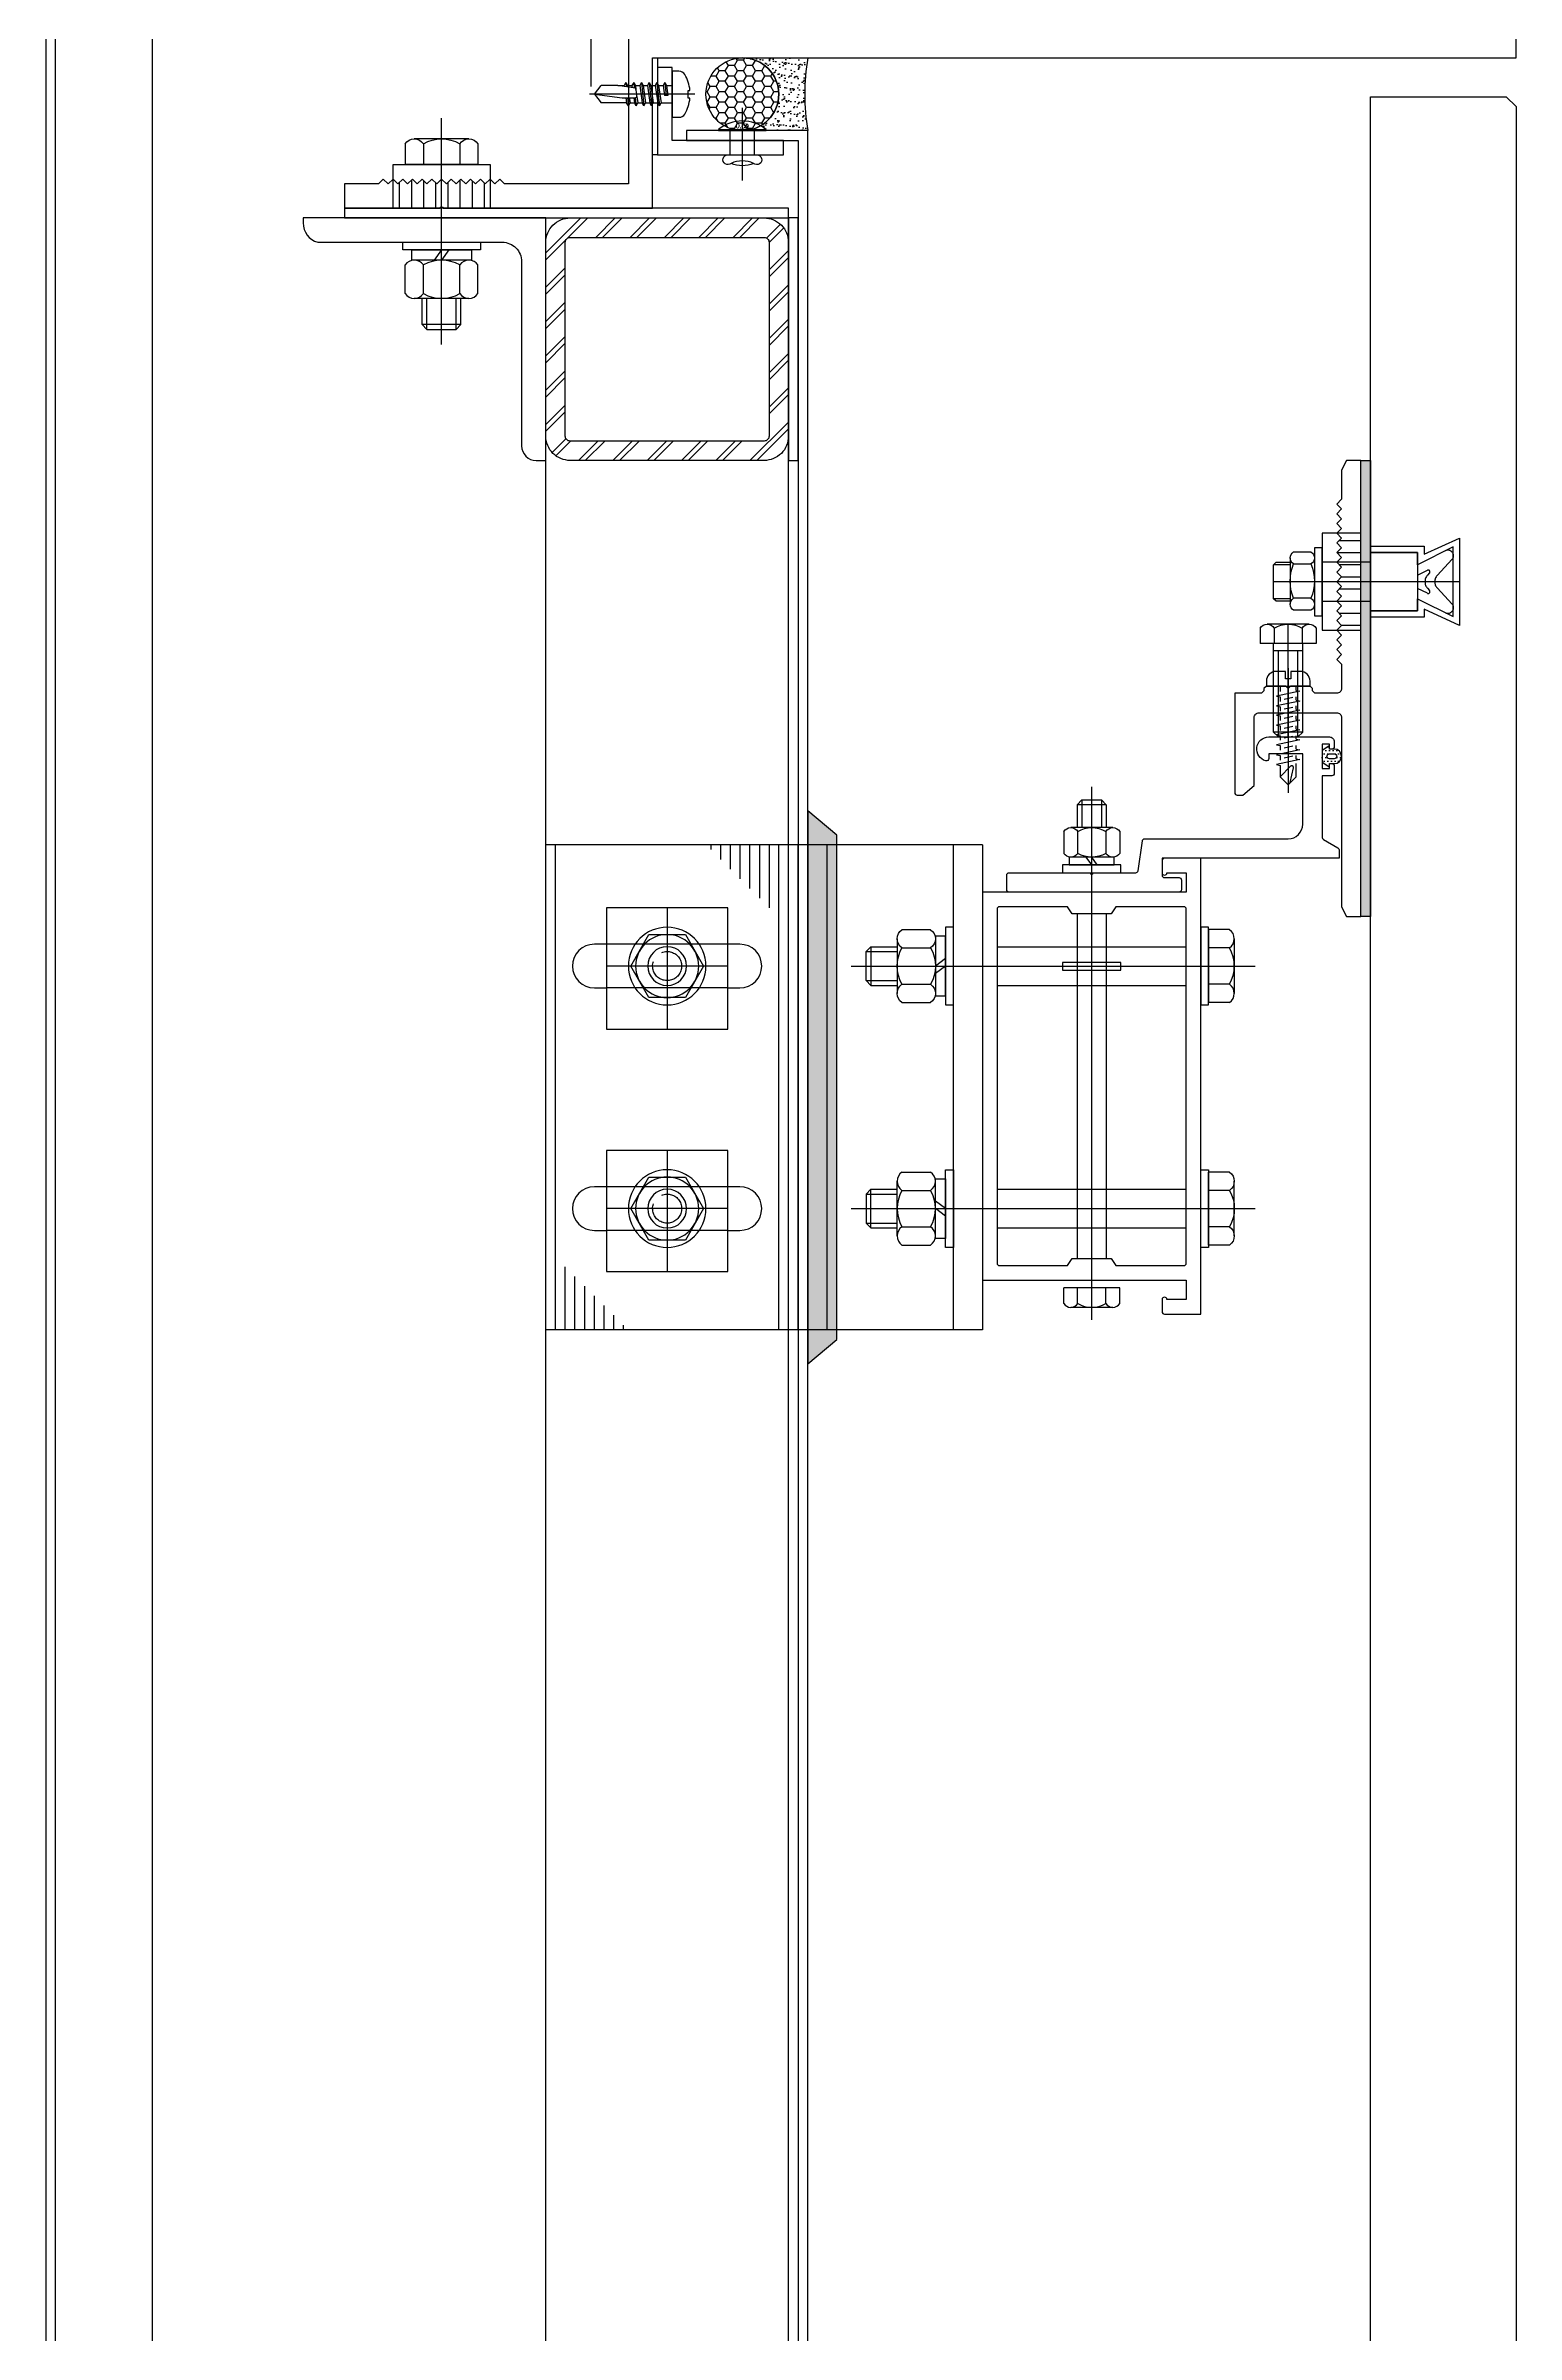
# Model space of a CAD drawing. Header units: millimetres. Extents: x 434053 to 1059003, y -2417481 to 936527.
# Drawn here: x 654695.9 to 654998.9, y -2231260 to -2230788.2 of the extents above; entities that cross this region are included whole.
import ezdxf

# ---------------------------------------------------------------- set-up
doc = ezdxf.new("R2010")
doc.units = ezdxf.units.MM
doc.header["$LTSCALE"] = 1000
doc.header["$MEASUREMENT"] = 0
for name, pattern in [('CENTER', [2, 1.25, -0.25, 0.25, -0.25]), ('CENTER2', [1.125, 0.75, -0.125, 0.125, -0.125]), ('HIDDEN', [9.525, 6.35, -3.175]), ('HIDDEN2', [4.7625, 3.175, -1.5875])]:
    doc.linetypes.add(name, pattern=pattern)
doc.layers.get('Defpoints').update_dxf_attribs({"color": 6})
for name, color, linetype in [('1-GRID', 8, 'CENTER2'), ('ALUM', 1, 'Continuous'), ('ALUM-V', 11, 'Continuous'), ('ELASTOMER', 6, 'Continuous'), ('ELASTOMER-V', 241, 'Continuous'), ('ELASTROMER-V', 241, 'Continuous'), ('EXTRUSION', 4, 'Continuous'), ('EXTRUSION-V', 141, 'Continuous'), ('EXTRUSION1', 4, 'Continuous'), ('EXTRUSION2', 133, 'Continuous'), ('FASTENER', 191, 'Continuous'), ('GRANITE', 30, 'Continuous'), ('GRID', 8, 'CENTER'), ('SILICONE', 8, 'Continuous'), ('STEEL', 3, 'Continuous'), ('STEEL-V', 71, 'Continuous'), ('TEXT', 7, 'Continuous')]:
    doc.layers.add(name, color=color, linetype=linetype)
doc.styles.add('ROMANS', font='romans.shx', dxfattribs={"width": 0.8})

# ---------------------------------------------------------------- blocks, each defined once
blk = doc.blocks.new('M8.7')
at = {"color": 0, "linetype": 'ByBlock'}
for p, q in [((-4, 17), (-3, 18)), ((-4, 17), (-4, 11.6)), ((-4, 17), (4, 17)), ((3, 18), (-3, 18)), ((3, 18), (4, 17)), ((4, 17), (4, 11.6)), ((-1.53, 1.6), (0, 3.7)), ((0, 1.6), (1.53, 3.7))]:
    blk.add_line(p, q, dxfattribs=at)
at = {"color": 0, "linetype": 'HIDDEN'}
for p, q in [((-3, 18), (-3, 11.6)), ((3, 18), (3, 11.6))]:
    blk.add_line(p, q, dxfattribs=at)
at = {"color": 0, "linetype": 'ByBlock', "ltscale": 20}
for p, q in [((-7.51, 10.6), (-7.51, 4.7)), ((-5.63, 11.6), (5.63, 11.6)), ((-3.75, 10.6), (-3.75, 4.7)), ((3.75, 10.6), (3.75, 4.7)), ((7.51, 10.6), (7.51, 4.7)), ((-5.63, 3.7), (5.63, 3.7))]:
    blk.add_line(p, q, dxfattribs=at)
at = {"color": 0, "linetype": 'ByBlock'}
for points in [[(-8, 1.6), (8, 1.6), (8, 0), (-8, 0), (-8, 1.6)], [(-6.15, 3.7), (6.15, 3.7), (6.15, 1.6), (-6.15, 1.6), (-6.15, 3.7)]]:
    blk.add_lwpolyline(points, dxfattribs=at)
for centre, radius, start, end in [((-5.63, 9.34), 2.26, 33.8902, 146.1098), ((0, 4.06), 7.54, 60.1583, 119.8417), ((5.63, 9.34), 2.26, 33.8902, 146.1098), ((-5.63, 5.96), 2.26, 213.8902, 326.1098), ((0, 11.24), 7.54, 240.1583, 299.8417), ((5.63, 5.96), 2.26, 213.8902, 326.1098)]:
    blk.add_arc(centre, radius, start, end, dxfattribs=at)
blk = doc.blocks.new('M8.2')
at = {"color": 0, "linetype": 'ByBlock'}
for p, q in [((-5.63, 5.3), (5.63, 5.3)), ((-7.51, 4.3), (-7.51, 0)), ((-7.51, 0), (7.51, 0)), ((-3.75, 4.3), (-3.75, 0)), ((3.75, 4.3), (3.75, 0)), ((7.51, 4.3), (7.51, 0))]:
    blk.add_line(p, q, dxfattribs=at)
for centre, radius, start, end in [((-5.63, 3.04), 2.26, 33.8902, 146.1098), ((0, -2.24), 7.54, 60.1583, 119.8417), ((5.63, 3.04), 2.26, 33.8902, 146.1098)]:
    blk.add_arc(centre, radius, start, end, dxfattribs=at)
blk = doc.blocks.new('*U537')
at = {"layer": 'GRID', "ltscale": 0.5}
blk.add_line((0, 37.07), (0, -9.57), dxfattribs=at)
at = {"color": 0, "linetype": 'ByBlock'}
blk.add_blockref('M8.7', (0, 16), dxfattribs=at)
at = {"color": 0, "linetype": 'ByBlock', "xscale": -1, "rotation": 180}
blk.add_blockref('M8.2', (0, 0), dxfattribs=at)
blk = doc.blocks.new('*U544')
at = {"linetype": 'ByBlock', "lineweight": -2}
for p, q in [((2.66, 4.86), (-2.66, 4.86)), ((-5.03, 0.51), (-5.03, 0)), ((5.03, 0), (-5.03, 0)), ((-4.69, 0.86), (-3.54, 1.14)), ((4.69, 0.86), (-4.69, 0.86)), ((-3.54, 4.4), (-3.54, 1.14)), ((3.54, 1.14), (-3.54, 1.14)), ((-2.33, 0.86), (-1.77, 1.14)), ((-1.77, 4.4), (-1.77, 1.14)), ((1.77, 4.4), (1.77, 1.14)), ((2.46, 0.86), (1.77, 1.14)), ((3.54, 4.4), (3.54, 1.14)), ((4.69, 0.86), (3.54, 1.14)), ((5.03, 0.51), (5.03, 0))]:
    blk.add_line(p, q, dxfattribs=at)
for centre, radius, start, end in [((-2.66, 3.77), 1.09, 35.4009, 144.5991), ((0, 1.2), 3.66, 61.0594, 118.9406), ((2.66, 3.77), 1.09, 35.4009, 144.5991), ((-4.69, 0.51), 0.343, 90, 180), ((4.69, 0.51), 0.343, 0, 90)]:
    blk.add_arc(centre, radius, start, end, dxfattribs=at)
at = {"layer": 'GRID', "ltscale": 0.5}
blk.add_line((0, 4.86), (0, -18.92), dxfattribs=at)
blk = doc.blocks.new('*U535')
at = {"color": 8, "linetype": 'HIDDEN'}
for p, q in [((5, 2.5, 0), (0, 2.5)), ((5, -2.5, 0), (0, -2.5))]:
    blk.add_line(p, q, dxfattribs=at)
at = {"color": 0, "linetype": 'ByBlock'}
for points in [[(-0.25, -4.94, -0.353893), (-0.25, 4.95), (0, 4.95), (0, -4.94)], [(5, -3, 1.452432), (6.75, -2.33, -0.218266), (6.75, 2.33, 1.452432), (5, 3)]]:
    blk.add_lwpolyline(points, format="xyb", close=True, dxfattribs=at)
blk.add_lwpolyline([(-0.25, 4.95), (-0.25, -4.94)], dxfattribs=at)
blk.add_arc((1.65, 0, 0), 5.6, 335.3747, 24.6253, dxfattribs=at)
at = {"layer": 'TEXT', "color": 8, "linetype": 'CENTER'}
blk.add_line((10.25, 0, 0), (-4.7, 0), dxfattribs=at)
at = {"layer": 'Defpoints', "color": 8, "insert": (-1, 0), "char_height": 1, "attachment_point": 5, "rotation": 90, "style": 'ROMANS'}
blk.add_mtext('%%C5.0', dxfattribs=at)
blk = doc.blocks.new('*U536')
at = {"linetype": 'ByBlock'}
for p, q in [((-1.79, -1.15), (-1.79, 0)), ((1.79, -2.25), (1.79, 0)), ((-2.4, -1.5), (-1.79, -1.15)), ((-2.4, -1.5), (0.23, -1.23)), ((-2.4, -1.5), (-1.79, -1.85)), ((-2.4, -3.1), (2.4, -2.6)), ((-2.4, -3.1), (-1.79, -2.75)), ((-2.4, -3.1), (-1.79, -3.45)), ((-2.4, -4.7), (2.4, -4.2)), ((-2.4, -4.7), (-1.79, -4.35)), ((-2.4, -4.7), (-1.79, -5.05)), ((-1.79, -1.15), (0.23, -0.87)), ((-1.79, -1.85), (0.23, -1.57)), ((-1.79, -2.75), (-1.79, -1.85)), ((-1.79, -2.75), (1.79, -2.25)), ((-1.79, -3.45), (1.79, -2.95)), ((-1.79, -4.35), (-1.79, -3.45)), ((-1.79, -4.35), (1.79, -3.85)), ((-1.79, -5.05), (1.79, -4.55)), ((0.23, -0.87), (0.23, -1.57)), ((2.4, -2.6), (1.79, -2.25)), ((2.4, -2.6), (1.79, -2.95)), ((1.79, -3.85), (1.79, -2.95)), ((2.4, -4.2), (1.79, -3.85)), ((2.4, -4.2), (1.79, -4.55)), ((1.79, -5.45), (1.79, -4.55)), ((-2.4, -6.3), (2.4, -5.8)), ((-2.4, -6.3), (-1.79, -5.95)), ((-2.4, -6.3), (-1.79, -6.65)), ((-2.4, -7.9), (-1.79, -7.55)), ((-2.4, -7.9), (-1.27, -7.78)), ((-2.4, -7.9), (-1.79, -8.25)), ((-2.4, -9.5), (-1.79, -9.15)), ((-2.4, -9.5), (-1.52, -9.41)), ((-1.79, -5.95), (-1.79, -5.05)), ((-1.79, -5.95), (1.79, -5.45)), ((-1.79, -6.65), (1.79, -6.15)), ((-1.79, -7.55), (-1.79, -6.65)), ((-1.79, -7.55), (-0.92, -7.43)), ((-1.79, -8.25), (-1.33, -8.19)), ((-1.79, -9.15), (-1.79, -8.25)), ((-1.79, -9.15), (-1.47, -9.1)), ((0.43, -7.24), (1.79, -7.05)), ((0.71, -7.58), (2.4, -7.4)), ((0.71, -7.9), (1.79, -7.75)), ((0.71, -8.8), (1.79, -8.65)), ((0.71, -9.18), (2.4, -9)), ((0.71, -9.5), (1.79, -9.35)), ((2.4, -5.8), (1.79, -5.45)), ((2.4, -5.8), (1.79, -6.15)), ((1.79, -7.05), (1.79, -6.15)), ((2.4, -7.4), (1.79, -7.05)), ((2.4, -7.4), (1.79, -7.75)), ((1.79, -8.65), (1.79, -7.75)), ((2.4, -9), (1.79, -8.65)), ((2.4, -9), (1.79, -9.35)), ((1.79, -9.35), (1.79, -14.6)), ((-2.4, -9.5), (-1.79, -9.85)), ((-1.79, -9.85), (-1.58, -9.82)), ((-1.79, -11.2), (-1.79, -9.85)), ((-1.79, -11.2), (-1.79, -14.6)), ((0, -16), (-1.79, -14.6)), ((0, -16), (1.79, -14.6))]:
    blk.add_line(p, q, dxfattribs=at)
blk.add_lwpolyline([(4.55, 0, 0.414214), (4.75, 0.2), (4.75, 1.43, 0.265403), (4.07, 2.63, 0.108659), (0.8, 3.7), (0.8, 3.36), (-0.8, 3.36), (-0.8, 3.7, 0.108659), (-4.07, 2.63, 0.265403), (-4.75, 1.43), (-4.75, 0.2, 0.414214), (-4.55, 0)], format="xyb", close=True, dxfattribs=at)
blk.add_lwpolyline([(0, -16), (0.71, -10.26), (0.71, -7.54, 0.417657), (0.41, -7.24, 0.083367), (-1.23, -7.53), (-1.79, -11.2)], format="xyb", dxfattribs=at)
at = {"layer": '1-GRID', "color": 8}
blk.add_line((0, 4.7), (0, -17), dxfattribs=at)
blk = doc.blocks.new('*U534')
at = {"layer": 'GRID', "ltscale": 0.5}
blk.add_line((0, 73.67), (0, -9.57), dxfattribs=at)
at = {"color": 0, "linetype": 'ByBlock'}
blk.add_blockref('M8.7', (0, 52.6), dxfattribs=at)
at = {"color": 0, "linetype": 'ByBlock', "xscale": -1, "rotation": 180}
blk.add_blockref('M8.2', (0, 0), dxfattribs=at)
blk = doc.blocks.new('M8.1')
at = {"color": 0, "linetype": 'ByBlock'}
blk.add_lwpolyline([(-3.75, 6.5), (-7.51, 0), (-3.75, -6.5), (3.75, -6.5), (7.51, 0), (3.75, 6.5)], close=True, dxfattribs=at)
for radius in [8, 6.5, 4]:
    blk.add_circle((0, 0), radius, dxfattribs=at)
at = {"color": 0, "linetype": 'HIDDEN'}
blk.add_arc((0, 0), 3, 68.0788, 18.9892, dxfattribs=at)
blk = doc.blocks.new('20221104-SCMJ01')
at = {"layer": 'SILICONE', "linetype": 'ByBlock'}
h = blk.add_hatch(dxfattribs=at)
h.set_pattern_fill('AR-SAND', color=256, angle=90, style=0)
h.set_pattern_definition([(127.5, (103256.9825, 60038.8348), (-1.92682377, -0.062993358), [0, -1.52, 0, -1.7, 0, -1.625]), (97.5, (103256.9825, 60038.8348), (-2.822146065, 1.769776705), [0, -0.82, 0, -1.37, 0, -0.525]), (57.5, (103256.9825, 60037.6048), (-0.005659054, 3.114141862), [0, -0.5, 0, -1.8, 0, -2.35]), (47.5, (103256.9825, 60037.6048), (-0.877675565, 3.006126605), [0, -0.25, 0, -1.18, 0, -1.35])])
h.paths.add_polyline_path([(30, 52), (36, 57), (36, -57), (30, -52)])
at = {"linetype": 'ByBlock'}
for p, q in [((0, 50), (0, -50)), ((0, 50), (90, 50)), ((6, -50), (6, 50)), ((32, -50), (32, 50)), ((90, -50), (90, 50)), ((0, -50), (90, -50))]:
    blk.add_line(p, q, dxfattribs=at)
at = {"linetype": 'HIDDEN'}
blk.add_line((38, -50), (38, 50), dxfattribs=at)
at = {"linetype": 'ByBlock'}
for points in [[(52.5, 37), (77.5, 37), (77.5, 12), (52.5, 12)], [(52.5, -13), (77.5, -13), (77.5, -38), (52.5, -38)]]:
    blk.add_lwpolyline(points, close=True, dxfattribs=at)
at = {"layer": 'EXTRUSION-V', "linetype": 'ByBlock'}
for p, q in [((42, -50), (42, 50)), ((44, 50), (44, 37)), ((46, 50), (46, 39)), ((48, 50), (48, 41)), ((50, 50), (50, 43)), ((52, 50), (52, 45)), ((54, 50), (54, 47)), ((56, 50), (56, 49)), ((88, -50), (88, 50)), ((86, -50), (86, -37)), ((82, -50), (82, -41)), ((84, -50), (84, -39)), ((76, -50), (76, -47)), ((78, -50), (78, -45)), ((80, -50), (80, -43)), ((74, -50), (74, -49))]:
    blk.add_line(p, q, dxfattribs=at)
at = {"layer": 'EXTRUSION-V', "linetype": 'HIDDEN'}
for p, q in [((52.5, 29.5), (77.5, 29.5)), ((52.5, 20.5), (77.5, 20.5)), ((52.5, -20.5), (77.5, -20.5)), ((52.5, -29.5), (77.5, -29.5))]:
    blk.add_line(p, q, dxfattribs=at)
at = {"layer": 'EXTRUSION-V', "linetype": 'ByBlock'}
for points in [[(52.5, 20.5), (50, 20.5, -1), (50, 29.5), (52.5, 29.5)], [(77.5, 29.5), (80, 29.5, -1), (80, 20.5), (77.5, 20.5)], [(52.5, -29.5), (50, -29.5, -1), (50, -20.5), (52.5, -20.5)], [(77.5, -20.5), (80, -20.5, -1), (80, -29.5), (77.5, -29.5)]]:
    blk.add_lwpolyline(points, format="xyb", dxfattribs=at)
at = {"layer": 'FASTENER'}
for p, q in [((-3, 29), (-42, 29)), ((-3, 21), (-42, 21)), ((-3, -21), (-42, -21)), ((-3, -29), (-42, -29))]:
    blk.add_line(p, q, dxfattribs=at)
for points in [[(-46.6, 33), (-45, 33), (-45, 17), (-46.6, 17)], [(-46.6, -33), (-45, -33), (-45, -17), (-46.6, -17)]]:
    blk.add_lwpolyline(points, close=True, dxfattribs=at)
at = {"layer": 'GRID'}
for p, q in [((65, 37), (65, 12)), ((52.5, 25), (77.5, 25)), ((65, -13), (65, -38)), ((52.5, -25), (77.5, -25))]:
    blk.add_line(p, q, dxfattribs=at)
at = {"layer": 'SILICONE'}
blk.add_lwpolyline([(30, 52), (36, 57), (36, -57), (30, -52)], close=True, dxfattribs=at)
at = {"layer": 'FASTENER', "rotation": 270}
blk.add_blockref('*U534', (-46.6, 25), dxfattribs=at)
at = {"layer": 'FASTENER'}
for p in [(65, 25), (65, -25)]:
    blk.add_blockref('M8.1', p, dxfattribs=at)
at = {"layer": 'FASTENER', "xscale": -1, "rotation": 270.0000000000825}
blk.add_blockref('*U534', (-46.6, -25), dxfattribs=at)
blk = doc.blocks.new('20221115-LC01')
at = {"linetype": 'ByBlock'}
for points in [[(-37, -44), (-37, -46.5, -0.414214), (-37.5, -47), (-45, -47), (-45, 47), (-37.5, 47, -0.414214), (-37, 46.5), (-37, 44, -1), (-38, 44), (-42, 44), (-42, 40), (0, 40), (0, -40), (-42, -40), (-42, -44), (-38, -44, -1)], [(-17.5, 37), (-3.5, 37, -0.414214), (-3, 36.5), (-3, -36.5, -0.414214), (-3.5, -37), (-17.5, -37), (-18.5, -35.5), (-26.5, -35.5), (-27.5, -37), (-41.5, -37, -0.414214), (-42, -36.5), (-42, 36.5, -0.414214), (-41.5, 37), (-27.5, 37), (-26.5, 35.5), (-18.5, 35.5)]]:
    blk.add_lwpolyline(points, format="xyb", close=True, dxfattribs=at)
blk = doc.blocks.new('M6.2')
at = {"color": 0, "linetype": 'ByBlock'}
for p, q in [((-5.77, 3.2), (-5.77, 0)), ((-5.77, 0), (5.77, 0)), ((-4.33, 4), (4.33, 4)), ((-2.89, 3.2), (-2.89, 0)), ((2.89, 3.2), (2.89, 0)), ((5.77, 3.2), (5.77, 0))]:
    blk.add_line(p, q, dxfattribs=at)
for centre, radius, start, end in [((-4.33, 2.3), 1.7, 32.0046, 147.9954), ((0, -1.61), 5.61, 59.0209, 120.9791), ((4.33, 2.3), 1.7, 32.0046, 147.9954)]:
    blk.add_arc(centre, radius, start, end, dxfattribs=at)
blk = doc.blocks.new('M6.7')
at = {"color": 0, "linetype": 'ByBlock'}
for p, q in [((-3, 14), (-2, 15)), ((2, 15), (-2, 15)), ((2, 15), (3, 14)), ((-3, 14), (-3, 9.3)), ((-3, 14), (3, 14)), ((3, 14), (3, 9.3)), ((-5.77, 8.5), (-5.77, 4)), ((-4.33, 9.3), (4.33, 9.3)), ((-2.89, 8.5), (-2.89, 4)), ((2.89, 8.5), (2.89, 4)), ((5.77, 8.5), (5.77, 4)), ((-4.33, 3.2), (4.33, 3.2)), ((-1.16, 1.6), (0, 3.2)), ((0, 1.6), (1.16, 3.2))]:
    blk.add_line(p, q, dxfattribs=at)
at = {"color": 0, "linetype": 'HIDDEN'}
for p, q in [((-2, 15), (-2, 9.3)), ((2, 15), (2, 9.3))]:
    blk.add_line(p, q, dxfattribs=at)
at = {"color": 0, "linetype": 'ByBlock'}
for points in [[(-6, 1.6), (6, 1.6), (6, 0), (-6, 0), (-6, 1.6)], [(-4.65, 3.2), (4.65, 3.2), (4.65, 1.6), (-4.65, 1.6), (-4.65, 3.2)]]:
    blk.add_lwpolyline(points, dxfattribs=at)
for centre, radius, start, end in [((-4.33, 7.6), 1.7, 32.0046, 147.9954), ((0, 3.69), 5.61, 59.0209, 120.9791), ((4.33, 7.6), 1.7, 32.0046, 147.9954), ((-4.33, 4.9), 1.7, 212.0046, 327.9954), ((0, 8.81), 5.61, 239.0209, 300.9791), ((4.33, 4.9), 1.7, 212.0046, 327.9954)]:
    blk.add_arc(centre, radius, start, end, dxfattribs=at)
blk = doc.blocks.new('*U529')
at = {"layer": 'GRID'}
blk.add_line((0, -6.59), (0, 103.3), dxfattribs=at)
at = {"color": 0, "linetype": 'ByBlock'}
blk.add_blockref('M6.7', (0, 85.6), dxfattribs=at)
at = {"color": 0, "linetype": 'ByBlock', "xscale": -1, "rotation": 180}
blk.add_blockref('M6.2', (0, 0), dxfattribs=at)
blk = doc.blocks.new('PG42x19')
at = {"color": 0, "linetype": 'HIDDEN2'}
for p, q in [((1.68, -0.91), (1.68, 0)), ((2.4, -1.06), (-2.4, -2.08)), ((-2.4, -2.08), (-1.68, -2.24)), ((2.4, -3.1), (-2.4, -4.12)), ((-2.4, -4.12), (-1.68, -4.28)), ((-1.68, 0), (-1.68, -1.14)), ((-1.68, -2.24), (-1.68, -3.18)), ((-1.68, -4.28), (-1.68, -5.22)), ((0.98, -2.38), (-0.8, -2.76)), ((0.98, -4.42), (-0.8, -4.8)), ((1.68, -0.91), (2.4, -1.06)), ((1.68, -2.95), (1.68, -2.24)), ((1.68, -2.95), (2.4, -3.1)), ((1.68, -4.83), (1.68, -4.12)), ((2.4, -4.98), (-2.4, -6)), ((-2.4, -6), (-1.68, -6.16)), ((2.4, -7.02), (-2.4, -8.04)), ((-2.4, -8.04), (-1.68, -8.2)), ((2.4, -9.06), (-2.4, -10.08)), ((-1.68, -6.16), (-1.68, -7.11)), ((-1.68, -8.2), (-1.68, -9.15)), ((0.98, -6.31), (-0.8, -6.69)), ((0.98, -8.35), (-0.8, -8.73)), ((1.68, -4.83), (2.4, -4.98)), ((1.68, -6.87), (1.68, -6.16)), ((1.68, -6.87), (2.4, -7.02)), ((1.68, -8.91), (1.68, -8.2)), ((1.68, -8.91), (2.4, -9.06)), ((-2.4, -10.08), (-1.68, -10.24)), ((2.4, -11.1), (-2.4, -12.12)), ((-2.4, -12.12), (-1.68, -12.28)), ((2.4, -13.14), (-2.4, -14.16)), ((-1.68, -10.24), (-1.68, -11.19)), ((-1.68, -12.28), (-1.68, -13.23)), ((0.98, -10.39), (-0.8, -10.77)), ((0.98, -12.43), (-0.8, -12.81)), ((1.68, -10.95), (1.68, -10.24)), ((1.68, -10.95), (2.4, -11.1)), ((1.68, -12.99), (1.68, -12.28)), ((1.68, -12.99), (2.4, -13.14)), ((-2.4, -14.16), (-1.68, -14.32)), ((2.4, -15.18), (-2.4, -16.2)), ((-2.4, -16.2), (-1.68, -16.36)), ((-1.68, -14.32), (-1.68, -15.27)), ((-1.68, -16.36), (-1.68, -18.73)), ((-1.68, -18.73), (0.51, -16.53)), ((0, -20.34), (-1.68, -18.73)), ((0.98, -14.47), (-0.8, -14.85)), ((0, -20.34), (1.68, -18.73)), ((0.4, -19.87), (1.09, -16.89)), ((1.68, -15.03), (1.68, -14.32)), ((1.68, -15.03), (2.4, -15.18)), ((1.68, -18.73), (1.68, -15.98))]:
    blk.add_line(p, q, dxfattribs=at)
blk.add_arc((0.74, -16.81), 0.36, 346.9335, 129.6111, dxfattribs=at)
at = {"layer": 'FASTENER', "color": 0, "linetype": 'ByBlock'}
blk.add_lwpolyline([(-0.56, 1.5), (-0.56, 3), (-2.5, 3, 0.414214), (-4.5, 1), (-4.5, 0), (4.5, 0), (4.5, 1, 0.414214), (2.5, 3), (0.56, 3), (0.56, 1.5)], format="xyb", close=True, dxfattribs=at)
at = {"layer": 'GRID'}
blk.add_line((0, 3.67), (0, -21.99), dxfattribs=at)
blk = doc.blocks.new('*U527')
at = {"color": 0, "linetype": 'ByBlock'}
for p, q in [((-5.77, 3.2), (-5.77, 0)), ((-5.77, 0), (5.77, 0)), ((-4.33, 4), (4.33, 4)), ((-3, -18.24), (-3, 0)), ((-2.89, 3.2), (-2.89, 0)), ((2.89, 3.2), (2.89, 0)), ((3, -18.24), (3, 0)), ((5.77, 3.2), (5.77, 0)), ((-3, -1.5), (3, -1.5)), ((-3, -18.24), (-2, -19.24)), ((-3, -18.24), (3, -18.24)), ((2, -19.24), (3, -18.24)), ((2, -19.24), (-2, -19.24))]:
    blk.add_line(p, q, dxfattribs=at)
at = {"color": 0, "linetype": 'HIDDEN'}
for p, q in [((-2, -19.24), (-2, -1.5)), ((2, -19.24), (2, -1.5))]:
    blk.add_line(p, q, dxfattribs=at)
at = {"color": 0, "linetype": 'ByBlock'}
for centre, radius, start, end in [((-4.33, 2.3), 1.7, 32.0046, 147.9954), ((0, -1.61), 5.61, 59.0209, 120.9791), ((4.33, 2.3), 1.7, 32.0046, 147.9954)]:
    blk.add_arc(centre, radius, start, end, dxfattribs=at)
at = {"layer": 'GRID', "ltscale": 0.5}
blk.add_line((0, -19.24), (0, 4), dxfattribs=at)
blk = doc.blocks.new('GASKET20')
at = {"layer": 'ELASTOMER-V'}
h = blk.add_hatch(dxfattribs=at)
h.set_pattern_fill('DOTS', color=256, scale=12, style=0)
h.set_pattern_definition([(0, (5609.9072, 36516.8227), (0.375, 0.75), [0, -0.75])])
edge = h.paths.add_edge_path(flags=16)
edge.add_arc((-2.5, 0), 0.5, 90, 270)
edge.add_line((-2.5, -0.5), (-1.5, -0.5))
edge.add_arc((-1.5, 0), 0.5, 270, 450)
edge.add_line((-1.5, 0.5), (-2.5, 0.5))
edge = h.paths.add_edge_path()
edge.add_line((-1.5, -2.03), (-1.5, -1.5))
edge.add_line((-1.5, -1.5), (-2.5, -1.5))
edge.add_arc((-2.5, 0), 1.5, 90, 270, ccw=False)
edge.add_line((-2.5, 1.5), (-1.5, 1.5))
edge.add_line((-1.5, 1.5), (-1.5, 2.03))
edge.add_arc((-1.4, 2.03), 0.1, 60.2551, 180, ccw=False)
edge.add_line((-1.35, 2.12), (0, 1.21))
edge.add_line((0, 1.21), (0, -1.21))
edge.add_line((0, -1.21), (-1.35, -2.12))
edge.add_arc((-1.4, -2.03), 0.1, 180, 299.7449, ccw=False)
at = {"color": 0, "linetype": 'ByBlock'}
for points in [[(-1.5, -2.03), (-1.5, -1.5), (-2.5, -1.5, -1), (-2.5, 1.5), (-1.5, 1.5), (-1.5, 2.03, -0.575867), (-1.35, 2.12), (0, 1.21), (0, -1.21), (-1.35, -2.12, -0.575867)], [(-2.5, 0.5, 1), (-2.5, -0.5), (-1.5, -0.5, 1), (-1.5, 0.5)]]:
    blk.add_lwpolyline(points, format="xyb", close=True, dxfattribs=at)
blk = doc.blocks.new('*U526')
at = {"color": 0, "linetype": 'HIDDEN'}
blk.add_line((0, 6), (0, -6), dxfattribs=at)
at = {"color": 0, "linetype": 'ByBlock'}
for p, q in [((11.6, -4.9), (11.6, 4.64)), ((12.3, 3.41), (15.9, 3.41)), ((16.6, -4.9), (16.6, 4.64)), ((16.6, 3.5), (20, 3.5)), ((15.9, -3.67), (12.3, -3.67)), ((16.6, -3.5), (20, -3.5))]:
    blk.add_line(p, q, dxfattribs=at)
at = {"color": 0, "linetype": 'HIDDEN'}
for points in [[(0, -7.33), (-11, -7.33), (-11, -5.67), (-18.33, -9), (-18.33, 9), (-11, 5.67), (-11, 7.33), (0, 7.33)], [(0, -6), (-9.67, -6), (-9.67, 6), (0, 6)]]:
    blk.add_lwpolyline(points, dxfattribs=at)
blk.add_lwpolyline([(0, -7.33), (-11, -7.33), (-11, -5.67), (-18.33, -9), (-18.33, 9), (-11, 5.67), (-11, 7.33), (0, 7.33), (0, 6), (-9.67, 6), (-9.67, 3.51), (-17, 7.18), (-17, -7.18), (-9.67, -3.51), (-9.67, -6), (0, -6)], close=True, dxfattribs=at)
for points in [[(-15.41, -6.38, -0.801715), (-16.83, -4.62), (-13.7, -1.27, 0.39657), (-13.7, 1.27), (-16.83, 4.62, -0.801715), (-15.41, 6.38)], [(-9.67, -1.37), (-11.7, -2.38, -0.809451), (-12.13, -1.84), (-11.72, -1.35, 0.390144), (-11.72, 1.35), (-12.13, 1.84, -0.809451), (-11.7, 2.38), (-9.67, 1.37)]]:
    blk.add_lwpolyline(points, format="xyb", dxfattribs=at)
at = {"color": 0, "linetype": 'HIDDEN', "ltscale": 10}
blk.add_lwpolyline([(-9.67, 3.51), (-17, 7.18), (-17, -7.18), (-9.67, -3.51)], dxfattribs=at)
at = {"color": 0, "linetype": 'ByBlock'}
blk.add_lwpolyline([(11.6, 7), (10, 7), (10, -7), (11.6, -7)], close=True, dxfattribs=at)
blk.add_lwpolyline([(12.3, -3.67, -0.197721), (12.3, 3.41), (12.3, 3.41, -0.569416), (12.3, 5.87), (15.9, 5.87, -0.569416), (15.9, 3.41, -0.197721), (15.9, -3.67, -0.569416), (15.9, -6.13), (12.3, -6.13, -0.569416), (12.3, -3.67)], format="xyb", close=True, dxfattribs=at)
blk.add_lwpolyline([(16.6, 4), (19.5, 4), (20, 3.5), (20, -3.5), (19.5, -4), (16.6, -4)], dxfattribs=at)
at = {"layer": 'FASTENER', "color": 9, "linetype": 'HIDDEN2'}
blk.add_lwpolyline([(10, 4), (0, 4), (0, -4), (10, -4)], close=True, dxfattribs=at)
at = {"layer": 'GRID'}
blk.add_line((-18.33, 0), (20, 0), dxfattribs=at)
blk = doc.blocks.new('20221117.172633')
at = {"layer": 'ELASTOMER-V'}
h = blk.add_hatch(dxfattribs=at)
h.set_pattern_fill('HONEY', color=256, scale=10, style=0)
h.set_pattern_definition([(360, (-11594.6794, 23823.7025), (1.875, 1.082531755), [1.25, -2.5]), (120, (-11594.6794, 23823.7025), (-1.875, 1.082531755), [1.25, -2.5]), (60, (-11594.6794, 23823.7025), (3e-15, 2.16506351), [-2.5, 1.25])])
edge = h.paths.add_edge_path()
edge.add_line((159.5, 880), (159.5, 880))
edge.add_arc((159.5, 887.5), 7.5, 270, 450)
edge.add_line((159.5, 895), (159.5, 895))
edge.add_arc((159.5, 887.5), 7.5, 90, 270)
h = blk.add_hatch(dxfattribs=at)
h.set_pattern_fill('DOTS', color=256, scale=12, angle=-90, style=0)
h.set_pattern_definition([(270, (-634.7782, 12266.87905), (0.75, -0.375), [0, -0.75])])
h.paths.add_polyline_path([(30, 812), (30, 718), (32, 718), (32, 812)])
at = {"layer": 'EXTRUSION-V'}
h = blk.add_hatch(dxfattribs=at)
h.set_pattern_fill('ANSI31', color=252, scale=20, angle=405, style=0)
h.set_pattern_definition([(90, (-358.7925, -2390.927), (-2.5, 8e-16), [])])
h.paths.add_polyline_path([(215.5, 870), (214.5, 869), (213.5, 870), (212.5, 869), (211.5, 870), (211.5, 864), (231.5, 864), (231.5, 870), (230.5, 869), (229.5, 870), (228.5, 869), (227.5, 870), (226.5, 869), (225.5, 870), (224.5, 869), (223.5, 870), (222.5, 869), (221.5, 870), (220.5, 869), (219.5, 870), (218.5, 869), (217.5, 870), (216.5, 869)])
h = blk.add_hatch(dxfattribs=at)
h.set_pattern_fill('ANSI31', color=252, scale=20, angle=315, style=0)
h.set_pattern_definition([(0, (-3589.4789, 1167.2925), (7e-16, 2.5), [])])
h.paths.add_polyline_path([(37, 781), (36, 780), (37, 779), (36, 778), (37, 777), (32, 777), (32, 797), (37, 797), (36, 796), (37, 795), (36, 794), (37, 793), (36, 792), (37, 791), (36, 790), (37, 789), (36, 788), (37, 787), (36, 786), (37, 785), (36, 784), (37, 783), (36, 782)])
h = blk.add_hatch(dxfattribs=at)
h.set_pattern_fill('ANSI31', color=252, scale=20, angle=315, style=0)
h.set_pattern_definition([(0, (-3589.4789, 1167.2925), (7e-16, 2.5), [])])
h.paths.add_polyline_path([(37, 781), (36, 780), (37, 779), (36, 778), (37, 777), (32, 777), (32, 797), (37, 797), (36, 796), (37, 795), (36, 794), (37, 793), (36, 792), (37, 791), (36, 790), (37, 789), (36, 788), (37, 787), (36, 786), (37, 785), (36, 784), (37, 783), (36, 782)])
at = {"layer": 'SILICONE'}
h = blk.add_hatch(dxfattribs=at)
h.set_pattern_fill('AR-SAND', color=256, style=0)
h.set_pattern_definition([(37.5, (-9064.7677, 60437.3677), (-0.06299336, 1.92682377), [0, -1.52, 0, -1.7, 0, -1.625]), (7.5, (-9064.7677, 60437.3677), (1.7697767, 2.82214607), [0, -0.82, 0, -1.37, 0, -0.525]), (327.5, (-9065.9977, 60437.3677), (3.11414186, 0.005659054), [0, -0.5, 0, -1.8, 0, -2.35]), (317.5, (-9065.9977, 60437.3677), (3.0061266, 0.87767556), [0, -0.25, 0, -1.18, 0, -1.35])])
edge = h.paths.add_edge_path()
edge.add_line((146, 880), (159.5, 880))
edge.add_arc((159.5, 887.5), 7.5, 90, 270, ccw=False)
edge.add_line((159.5, 895), (146, 895))
edge.add_arc((102.87, 887.5), 43.78, 350.1362, 369.8639, ccw=False)
at = {"layer": 'STEEL-V'}
h = blk.add_hatch(dxfattribs=at)
h.set_pattern_fill('Q119', color=256, scale=10, angle=225, style=0, pattern_type=2)
h.set_pattern_definition([(315, (742.8256, 17997.739), (3.5355339, 3.5355339), []), (315, (742.1184, 17997.032), (3.5355339, 3.5355339), [])])
edge = h.paths.add_edge_path(flags=16)
edge.add_line((196, 817), (196, 857))
edge.add_arc((195, 857), 1, 360, 450)
edge.add_line((195, 858), (155, 858))
edge.add_arc((155, 857), 1, 450, 540)
edge.add_line((154, 857), (154, 817))
edge.add_arc((155, 817), 1, 180, 270)
edge.add_line((155, 816), (195, 816))
edge.add_arc((195, 817), 1, 270, 360)
edge = h.paths.add_edge_path()
edge.add_line((200, 817), (200, 857))
edge.add_arc((195, 857), 5, 360, 450)
edge.add_line((195, 862), (155, 862))
edge.add_arc((155, 857), 5, 450, 540)
edge.add_line((150, 857), (150, 817))
edge.add_arc((155, 817), 5, 180, 270)
edge.add_line((155, 812), (195, 812))
edge.add_arc((195, 817), 5, 270, 360)
at = {"layer": 'ALUM'}
blk.add_lwpolyline([(303.07, 939), (303.07, -36.42), (272.07, -36.42), (272.07, -49.92), (270.07, -49.92), (270.07, -34.42), (301.07, -34.42), (301.07, 937), (199.5, 937), (199.5, 906), (184, 906), (184, 908), (197.5, 908), (197.5, 939)], close=True, dxfattribs=at)
at = {"layer": 'ALUM', "linetype": 'ByBlock'}
blk.add_lwpolyline([(171, 880), (171, 878), (148, 878), (148, 165), (120, 165), (120, 167), (146, 167), (146, 880), (171, 880)], dxfattribs=at)
at = {"layer": 'ALUM-V'}
blk.add_line((281.07, -34.42), (281.07, 917), dxfattribs=at)
at = {"layer": 'ELASTOMER'}
blk.add_lwpolyline([(159.5, 880), (159.5, 880, 1), (159.5, 895), (159.5, 895, 1)], format="xyb", close=True, dxfattribs=at)
at = {"layer": 'ELASTOMER-V'}
blk.add_lwpolyline([(30, 812), (30, 718), (32, 718), (32, 812)], close=True, dxfattribs=at)
at = {"layer": 'ELASTROMER-V'}
for points in [[(177, 895), (177, 875), (178, 875), (178, 895)], [(150, 864), (241.5, 864), (241.5, 862), (150, 862)], [(148, 812), (148, 862), (150, 862), (150, 812)]]:
    blk.add_lwpolyline(points, close=True, dxfattribs=at)
at = {"layer": 'EXTRUSION-V', "linetype": 'HIDDEN2'}
for points in [[(211.5, 870), (211.5, 864), (231.5, 864), (231.5, 870)], [(211.5, 870), (211.5, 864), (231.5, 864), (231.5, 870)], [(37, 777), (32, 777), (32, 797), (37, 797)], [(37, 777), (32, 777), (32, 797), (37, 797)]]:
    blk.add_lwpolyline(points, dxfattribs=at)
at = {"layer": 'EXTRUSION1'}
blk.add_lwpolyline([(183, 900), (183, 869), (208.5, 869), (209.5, 870), (210.5, 869), (211.5, 870), (212.5, 869), (213.5, 870), (214.5, 869), (215.5, 870), (216.5, 869), (217.5, 870), (218.5, 869), (219.5, 870), (220.5, 869), (221.5, 870), (222.5, 869), (223.5, 870), (224.5, 869), (225.5, 870), (226.5, 869), (227.5, 870), (228.5, 869), (229.5, 870), (230.5, 869), (231.5, 870), (232.5, 869), (233.5, 870), (234.5, 869), (241.5, 869), (241.5, 864), (221.8, 864, 1), (221.2, 864), (178, 864), (178, 895), (0, 895), (0, 900)], format="xyb", dxfattribs=at)
at = {"layer": 'EXTRUSION2'}
for points in [[(174, 878), (174, 893), (177, 893), (177, 875), (151, 875), (151, 878)], [(211.5, 870), (212.5, 869), (213.5, 870), (214.5, 869), (215.5, 870), (216.5, 869), (217.5, 870), (218.5, 869), (219.5, 870), (220.5, 869), (221.5, 870), (222.5, 869), (223.5, 870), (224.5, 869), (225.5, 870), (226.5, 869), (227.5, 870), (228.5, 869), (229.5, 870), (230.5, 869), (231.5, 870), (231.5, 873), (211.5, 873)], [(37, 777), (36, 778), (37, 779), (36, 780), (37, 781), (36, 782), (37, 783), (36, 784), (37, 785), (36, 786), (37, 787), (36, 788), (37, 789), (36, 790), (37, 791), (36, 792), (37, 793), (36, 794), (37, 795), (36, 796), (37, 797), (40, 797), (40, 777)]]:
    blk.add_lwpolyline(points, close=True, dxfattribs=at)
for points in [[(36, 810), (36, 804), (37, 803), (36, 802), (37, 801), (36, 800), (37, 799), (36, 798), (37, 797), (36, 796), (37, 795), (36, 794), (37, 793), (36, 792), (37, 791), (36, 790), (37, 789), (36, 788), (37, 787), (36, 786), (37, 785), (36, 784), (37, 783), (36, 782), (37, 781), (36, 780), (37, 779), (36, 778), (37, 777), (36, 776), (37, 775), (36, 774), (37, 773), (36, 772), (37, 771), (36, 770), (36, 765, 0.414214), (37, 764), (41.5, 764), (42, 764.5), (42, 765), (42.5, 765.5), (46.5, 765.5), (47, 765), (47.5, 765.5), (51.5, 765.5), (52, 765), (52, 764.5), (52.5, 764), (58, 764), (58, 743.5, -0.414214), (57.5, 743), (56.33, 743), (54, 745), (54, 759, 0.414214), (53, 760), (53, 760), (37, 760, 0.414214), (36, 759), (36, 720), (35, 718), (32, 718), (32, 812), (35, 812)], [(87.8, 727, -1), (87.2, 727), (78.43, 727, -0.373238), (77.94, 727.43), (77.06, 733.57, 0.373238), (76.57, 734), (47, 734, -0.414214), (44, 737), (44, 751.5), (51, 751.5), (51, 750.56, 0.490314), (51.62, 750.08, 0.881018), (51, 755), (38.5, 755, 0.414214), (37.5, 754), (37.5, 753, 0.414214), (38, 752.5), (38.35, 752.5, 0.414214), (38.5, 752.65), (38.5, 753.5), (40, 753.5), (40, 748.5), (38.5, 748.5), (38.5, 749.35, 0.414214), (38.35, 749.5), (38, 749.5, 0.414214), (37.5, 749), (37.5, 747.5, 0.414214), (38, 747), (40, 747), (40, 734.29, -0.269143), (39.75, 733.86), (36.75, 732.14, 0.269143), (36.5, 731.71), (36.5, 730), (73, 730), (73, 726.5, -0.414214), (72.5, 726), (69.5, 726, 0.414214), (69, 725.5), (69, 723.5, 0.414214), (69.5, 723), (104.5, 723, 0.414214), (105, 723.5), (105, 726.5, 0.414214), (104.5, 727)]]:
    blk.add_lwpolyline(points, format="xyb", close=True, dxfattribs=at)
at = {"layer": 'FASTENER'}
for p, q in [((84.49, 718.5), (84.49, 647.5)), ((90.49, 718.5), (90.49, 647.5))]:
    blk.add_line(p, q, dxfattribs=at)
blk.add_lwpolyline([(81.5, 708.5), (93.5, 708.5), (93.5, 706.9), (81.5, 706.9)], close=True, dxfattribs=at)
at = {"layer": 'GRANITE'}
blk.add_lwpolyline([(0, 160), (2.04, 158), (30, 158), (30, 887), (2.04, 887), (0, 885)], close=True, dxfattribs=at)
at = {"layer": 'SILICONE'}
blk.add_lwpolyline([(146, 880), (159.5, 880, -1), (159.5, 895), (146, 895, -0.086291), (146, 880, 1)], format="xyb", dxfattribs=at)
at = {"layer": 'STEEL'}
for points in [[(200, 817), (200, 857, 0.414214), (195, 862), (155, 862, 0.414214), (150, 857), (150, 817, 0.414214), (155, 812), (195, 812, 0.414214)], [(247, 857), (209, 857, 0.414214), (205, 853), (205, 815, -0.414214), (202, 812), (200, 812), (200, 862), (250, 862), (250, 861, -0.351472)], [(196, 817), (196, 857, 0.414214), (195, 858), (155, 858, 0.414214), (154, 857), (154, 817, 0.414214), (155, 816), (195, 816, 0.414214)]]:
    blk.add_lwpolyline(points, format="xyb", close=True, dxfattribs=at)
at = {"layer": 'STEEL-V'}
for p, q in [((150, 0), (150, 862)), ((200, 0), (200, 817))]:
    blk.add_line(p, q, dxfattribs=at)
at = {"layer": 'ELASTOMER'}
blk.add_blockref('GASKET20', (40, 751), dxfattribs=at)
at = {"layer": 'EXTRUSION', "linetype": 'ByBlock'}
blk.add_blockref('20221115-LC01', (110, 683), dxfattribs=at)
at = {"layer": 'EXTRUSION2'}
blk.add_blockref('20221104-SCMJ01', (110, 682.76), dxfattribs=at)
at = {"layer": 'FASTENER'}
for name, p in [('*U544', (190.75, 908)), ('*U527', (47, 774.24)), ('*U529', (87.5, 641.4))]:
    blk.add_blockref(name, p, dxfattribs=at)
for name, p, xscale, rotation in [('*U536', (174, 887.5), -1.000000000000002, 90), ('*U537', (221.5, 873), -1, 180), ('*U526', (30, 787), -1, 180)]:
    blk.add_blockref(name, p, dxfattribs=dict(at, xscale=xscale, rotation=rotation))
at = {"layer": 'FASTENER', "rotation": 269.9995916427546}
blk.add_blockref('*U535', (159.5, 880, 0), dxfattribs=at)
at = {"layer": 'FASTENER', "xscale": -1}
blk.add_blockref('PG42x19', (47, 765.5), dxfattribs=at)

msp = doc.modelspace()

# ---------------------------------------------------------------- block references
at = {"xscale": -1}
msp.add_blockref('20221117.172633', (654998.94, -2231685.66), dxfattribs=at)

doc.saveas('drawing.dxf')
